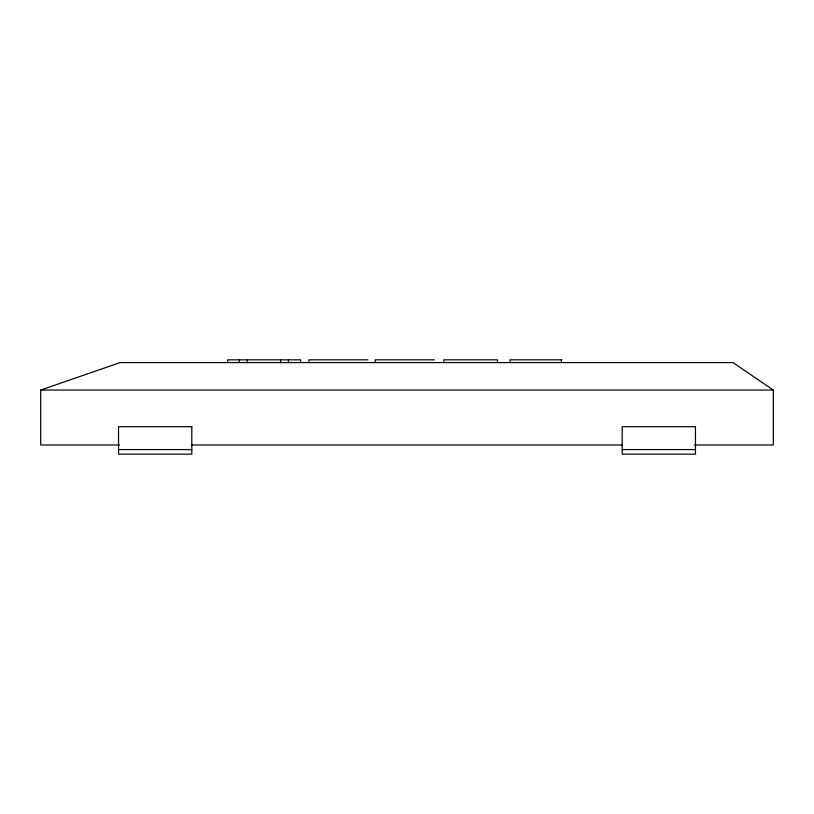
<?xml version="1.0" encoding="UTF-8"?>
<svg xmlns="http://www.w3.org/2000/svg" width="814" height="814" viewBox="0 0 814 814"><rect width="100%" height="100%" fill="white"/><g stroke="black" fill="none" stroke-linecap="round" stroke-linejoin="round"><path stroke-width="1.22" d="M119.556 445.004L40.7 445.004L40.7 390.059L120.116 362.586L733.007 362.586L773.3 390.059L773.3 445.004L694.444 445.004M367.999 359.839L308.933 359.839L308.933 362.586M434.432 359.839L375.193 359.839L375.193 362.586M561.904 359.839L510.042 359.839L510.042 362.586M40.7 390.059L773.3 390.059M192.053 445.004L621.947 445.004M118.539 449.582L191.799 449.582M622.201 449.582L695.461 449.582M561.385 359.839L561.385 362.586M497.527 362.586L497.527 359.839L443.783 359.839L443.783 362.586M300.692 362.586L300.692 359.839L227.706 359.839L227.706 362.586M288.471 359.839L288.471 362.586M280.576 359.839L280.576 362.586M247.303 359.839L247.303 362.586M239.408 359.839L239.408 362.586M191.799 426.689L118.539 426.689L118.539 454.161L191.799 454.161L191.799 426.689M695.461 426.689L622.201 426.689L622.201 454.161L695.461 454.161L695.461 426.689"/></g></svg>
